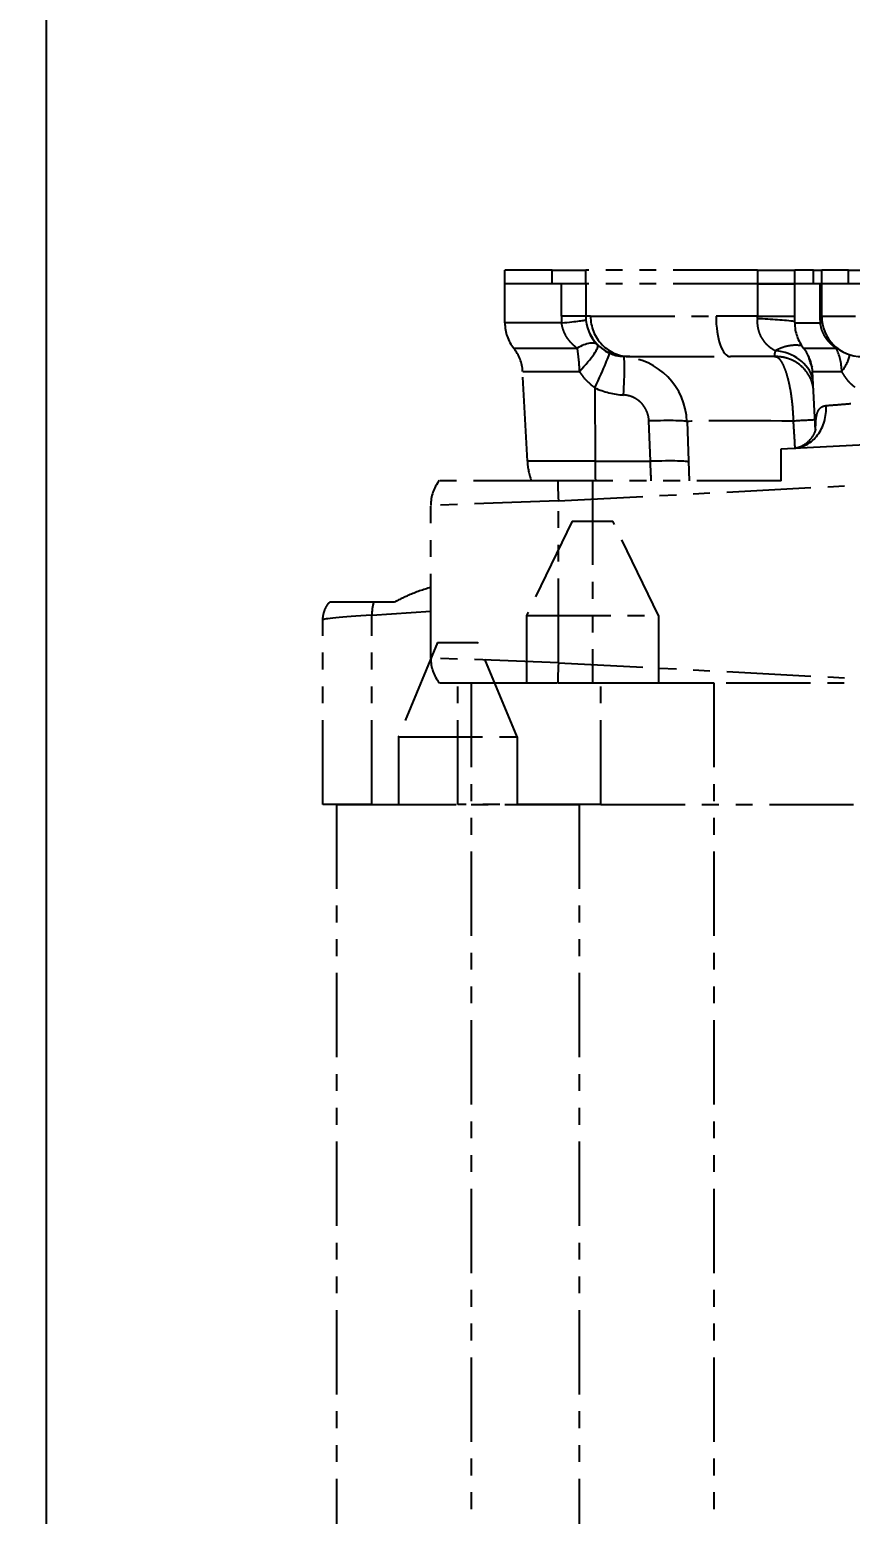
# Model space of a CAD drawing. Header units: inches. Extents: x 0 to 77285, y -118 to 40065.
# Drawn here: x 69984.2 to 70045.1, y 25452.6 to 25562.7 of the extents above; entities that cross this region are included whole.
import ezdxf

# ---------------------------------------------------------------- set-up
doc = ezdxf.new("R2010")
doc.units = ezdxf.units.IN
doc.header["$LTSCALE"] = 5
doc.header["$MEASUREMENT"] = 0
doc.linetypes.add('PHANTOM', pattern=[2.5, 1.25, -0.25, 0.25, -0.25, 0.25, -0.25])
doc.layers.add('66', color=6, linetype='PHANTOM')
doc.styles.add('SCI', font='')
doc.styles.get('SCI').set_extended_font_data('Gulim')
doc.dimstyles.new('SCH', dxfattribs={"dimtxt": 2.5, "dimasz": 2, "dimexe": 1.25, "dimexo": 0.625, "dimtad": 1, "dimdec": 8, "dimtxsty": 'SCI', "dimcen": 2.5, "dimclrd": 4, "dimclre": 4, "dimclrt": 7, "dimadec": 8, "dimazin": 2, "dimtfac": 1, "dimtdec": 8, "dimtmove": 0, "dimatfit": 3, "dimfxl": 1, "dimarcsym": 0})

# ---------------------------------------------------------------- blocks, each defined once
blk = doc.blocks.new('A$Cb1cd6385')
for p, q in [((-127, 71.5), (-127, 89.5)), ((-127, 89.5), (-35, 89.5)), ((-132, 85.4), (-139, 82)), ((-132, 85.4), (-127, 85.4)), ((-132, 75.6), (-132, 85.4)), ((-139, 79), (-139, 82)), ((-118, 61.5), (-118, 79.5)), ((-118, 79.5), (-30, 79.5)), ((-139, 79), (-132, 75.6)), ((-132, 75.6), (-127, 75.6)), ((-123, 74.9), (-130, 72)), ((-123, 74.9), (-118, 74.9)), ((-123, 66.1), (-123, 74.9)), ((-130, 69), (-130, 72)), ((-127, 71.5), (-35, 71.5)), ((-130, 69), (-123, 66.1)), ((-123, 66.1), (-118, 66.1)), ((-118, 61.5), (-35, 61.5))]:
    blk.add_line(p, q)
blk = doc.blocks.new('A$C4c8e5734')
for p, q in [((-229, 4.72), (-232.5, 4.72)), ((-232.5, 3.72), (-232.5, 4.72)), ((-229, 4.72), (-226.5, 4.72)), ((-229, 3.72), (-229, 4.72)), ((-213.77, 4.72), (-226.5, 4.72)), ((-226.5, 3.72), (-226.5, 4.72)), ((-213.77, 4.72), (-211, 4.72)), ((-213.77, 4.72), (-213.77, 3.72)), ((-209.6, 4.72), (-211, 4.72)), ((-211, 3.72), (-211, 4.72)), ((-209.6, 4.72), (-209, 4.72)), ((-209.6, 3.72), (-209.6, 4.72)), ((-207, 4.72), (-209, 4.72)), ((-209, 3.72), (-209, 4.72)), ((-207, 4.72), (-205, 4.72)), ((-207, 3.72), (-207, 4.72)), ((-229, 3.72), (-232.5, 3.72)), ((-232.5, 0.82), (-232.5, 3.72)), ((-229, 3.72), (-232.5, 3.72)), ((-226.5, 3.72), (-229, 3.72)), ((-228.3, 1.31), (-228.3, 3.72)), ((-213.77, 3.72), (-226.5, 3.72)), ((-226.5, 3.72), (-226.5, 1.32)), ((-213.77, 3.72), (-226.5, 3.72)), ((-213.77, 3.72), (-211, 3.72)), ((-213.77, 3.72), (-213.77, 1.32)), ((-211, 3.72), (-213.77, 3.72)), ((-209.6, 3.72), (-211, 3.72)), ((-211, 0.82), (-211, 3.72)), ((-209.6, 3.72), (-211, 3.72)), ((-209, 3.72), (-209.6, 3.72)), ((-209.13, 3.72), (-209.13, 1.32)), ((-207, 3.72), (-209, 3.72)), ((-209, 1.32), (-209, 3.72)), ((-207, 3.72), (-209, 3.72)), ((-205, 3.72), (-207, 3.72)), ((-226.5, 1.31), (-228.3, 1.31)), ((-226.5, 1.32), (-226.5, 1.31)), ((-226.15, 1.32), (-216.84, 1.32)), ((-213.77, 1.32), (-211, 1.32)), ((-209.13, 1.32), (-209, 1.32)), ((-209, 1.32), (-206.5, 1.32)), ((-228.29, 0.82), (-232.5, 0.82)), ((-211, 0.82), (-209.12, 0.82)), ((-231.84, -1.06), (-227.14, -1.06)), ((-210.34, -1.06), (-207.91, -1.06)), ((-223.22, -1.68), (-215.77, -1.68)), ((-231.18, -2.78), (-226.97, -2.78)), ((-230.83, -9.44), (-231.18, -2.78)), ((-209.68, -2.78), (-207.51, -2.78)), ((-209.45, -7.15), (-209.68, -2.78)), ((-225.82, -3.99), (-225.8, -9.44)), ((-221.71, -9.44), (-221.82, -6.45)), ((-218.99, -6.5), (-218.84, -10.88)), ((-212, -8.51), (-203.3, -8.06)), ((-212, -10.88), (-212, -8.51)), ((-225.8, -9.44), (-230.83, -9.44)), ((-225.8, -9.44), (-221.71, -9.44)), ((-228.58, -10.88), (-237.36, -10.88)), ((-212, -10.88), (-228.58, -10.88)), ((-226, -10.88), (-226, -25.88)), ((-228.52, -12.38), (-202.88, -11.03)), ((-228.52, -12.38), (-238, -12.72)), ((-238, -24.03), (-238, -12.72)), ((-228.52, -24.38), (-228.52, -12.38)), ((-242.23, -19.88), (-245.49, -19.88)), ((-242.36, -20.85), (-238, -20.55)), ((-242.36, -34.88), (-242.36, -20.85)), ((-240.68, -19.88), (-242.23, -19.88)), ((-246, -34.88), (-246, -21.21)), ((-228.52, -24.38), (-238, -24.03)), ((-228.52, -24.38), (-198.22, -25.97)), ((-237.36, -25.88), (-228.58, -25.88)), ((-236, -34.88), (-236, -25.88)), ((-228.58, -25.88), (-203, -25.88)), ((-225.38, -34.88), (-225.38, -25.88)), ((-242.36, -34.88), (-246, -34.88)), ((-242.36, -34.88), (-236, -34.88)), ((-225.38, -34.88), (-236, -34.88)), ((-225.38, -34.88), (-198.17, -34.88))]:
    blk.add_line(p, q)
for centre, radius, start, end in [((-223.5, 1.31), 3, 180, 266.5041), ((-206, 1.32), 3, 180, 270), ((-229.5, 0.82), 3, 180, 218.7994), ((-208, 0.82), 3, 180, 218.7994), ((-234.18, -2.94), 3, 3, 38.7994), ((-212.68, -2.94), 3, 3, 38.7994), ((-223.99, -6.68), 5, 2, 86.5041), ((-207.5, -1.3), 2.5, 187.272, 207.7276), ((-225.84, -9.18), 5, 183, 199.8769), ((-235, -12.72), 3, 142.0022, 180), ((-235, -24.03), 3, 180, 217.9978)]:
    blk.add_arc(centre, radius, start, end)
for centre, major_axis, ratio, start_param, end_param in [((-221.1, 1.31), (0, 7.85), 0.917264, 1.570848, 1.632664), ((-223.5, 1.32), (-3, 0), 0.999982, 0, 1.530228), ((-223.22, 1.32), (0, -3), 0.976609, 4.712356, 6.283153), ((-215.77, 1.32), (0, -3), 0.355982, 4.712389, 6.283185), ((-214.99, 1.31), (0.01, -1.65), 0.743841, 1.459525, 1.572033), ((-214.53, 0.82), (5, -0.19), 0.068072, 0.788609, 1.42107), ((-203.78, 1.32), (0, -7.85), 0.681461, 4.712403, 4.776146), ((-229.48, 0.82), (2.99, 0.24), 0.035059, 5.120343, 6.283185), ((-211.32, 0.82), (2.99, 0.19), 0.066449, 5.53108, 5.613331), ((-227.74, -2.94), (2.12, 2.12), 0.37066, 0.000026, 0.945252), ((-227.74, -2.94), (0, -3), 0.25825, 1.623158, 2.247969), ((-227.74, -2.94), (2.12, 2.12), 0.149088, 4.933483, 6.283151), ((-209.36, -2.94), (-1.91, -2.31), 0.044474, 3.773035, 3.802389), ((-209.36, -2.94), (0, -3), 0.617289, 1.623157, 2.247975), ((-225.99, -4.15), (1.25, 2.73), 0.030258, 4.783765, 6.283185), ((-223.87, -4.68), (0.18, 2.99), 0.053862, 4.768137, 6.283185), ((-212.56, -3.79), (2.96, -0.48), 0.849545, 0.373485, 1.663787), ((-212.42, -4.68), (0.85, 2.88), 0.978232, 0.000055, 0.279907), ((-212.42, -4.68), (0.85, 2.88), 0.978232, 0.000009, 0.000055), ((-209.36, -2.94), (2.31, 1.91), 0.409317, 5.245762, 5.890628), ((-223.34, 1.43), (5.88, -1.13), 0.997186, 4.473351, 4.841712), ((-211.21, -5.47), (0.16, -3), 0.844347, 0.000027, 1.578955), ((-221.99, -6.61), (3, 0.1), 0.0504, 0, 1.511895), ((-208.98, -6.68), (10.01, -0.17), 0.017391, 1.785893, 3.142503), ((-211.75, -6.59), (2.99, 0.21), 0.027333, 0.715574, 1.355545), ((3091.62, 201.55), (-1572.62, -2915.84), 0.998486, 5.269232, 5.269834), ((-211.21, -5.47), (0.16, -3), 0.844347, 0, 0.000027), ((-225.52, -9.18), (0, -5), 0.057154, 4.764749, 5.059306), ((-221.88, -9.6), (3, 0.1), 0.0504, 0, 1.511895), ((-221.9, -9.18), (-0.28, 5), 0.034186, 4.36356, 4.658117), ((-228.37, -12.38), (0.16, -3), 0.052264, 4.185554, 4.70965), ((-235, -20.88), (-11, -0.33), 0.030292, 5.444508, 6.282266), ((-241.02, -20.85), (0.14, -2), 0.668216, 4.15362, 4.665365), ((-228.37, -24.38), (-0.16, -3), 0.052264, 4.715128, 5.239224)]:
    blk.add_ellipse(centre, major_axis=major_axis, ratio=ratio, start_param=start_param, end_param=end_param)
for points in [[(-226.47, 1.32), (-226.49, 1.32), (-226.5, 1.32), (-226.5, 1.32)], [(-226.36, 1.32), (-226.41, 1.32), (-226.45, 1.32), (-226.47, 1.32)], [(-226.15, 1.32), (-226.24, 1.32), (-226.31, 1.32), (-226.36, 1.32)], [(-215.81, 1.32), (-216.15, 1.32), (-216.5, 1.32), (-216.84, 1.32)], [(-215.5, 1.32), (-215.61, 1.32), (-215.71, 1.32), (-215.81, 1.32)], [(-214.79, 1.32), (-215.03, 1.32), (-215.27, 1.32), (-215.5, 1.32)], [(-214.18, 1.32), (-214.38, 1.32), (-214.58, 1.32), (-214.79, 1.32)], [(-213.77, 1.32), (-213.9, 1.32), (-214.04, 1.32), (-214.18, 1.32)], [(-213.77, 1.13), (-213.78, 1.02), (-213.78, 0.9), (-213.78, 0.79)], [(-228.03, -0.02), (-228.08, 0.07), (-228.12, 0.16), (-228.15, 0.26)], [(-213.78, 0.79), (-213.77, 0.68), (-213.76, 0.57), (-213.74, 0.46)], [(-213.74, 0.46), (-213.72, 0.35), (-213.69, 0.25), (-213.66, 0.14)], [(-213.66, 0.14), (-213.62, 0.03), (-213.58, -0.07), (-213.53, -0.18)], [(-209.12, 0.82), (-209.11, 0.71), (-209.09, 0.59), (-209.06, 0.48)], [(-209.06, 0.48), (-209.04, 0.36), (-209, 0.25), (-208.95, 0.14)], [(-208.95, 0.14), (-208.9, 0.03), (-208.85, -0.08), (-208.78, -0.19)], [(-227.44, -0.81), (-227.53, -0.72), (-227.61, -0.64), (-227.68, -0.55)], [(-227.14, -1.06), (-227.25, -0.98), (-227.35, -0.89), (-227.44, -0.81)], [(-213.53, -0.18), (-213.47, -0.28), (-213.41, -0.38), (-213.34, -0.48)], [(-213.34, -0.48), (-213.27, -0.58), (-213.19, -0.67), (-213.1, -0.76)], [(-213.1, -0.76), (-213.01, -0.85), (-212.91, -0.94), (-212.8, -1.02)], [(-212.8, -1.02), (-212.79, -1.03), (-212.78, -1.03), (-212.76, -1.04)], [(-212.76, -1.04), (-212.66, -1.11), (-212.55, -1.18), (-212.43, -1.24)], [(-211.9, -1.01), (-211.99, -1.04), (-212.07, -1.07), (-212.16, -1.11)], [(-211.41, -0.88), (-211.56, -0.91), (-211.73, -0.95), (-211.9, -1.01)], [(-210.96, -0.84), (-211.1, -0.84), (-211.25, -0.86), (-211.41, -0.88)], [(-210.93, -0.84), (-210.94, -0.84), (-210.95, -0.84), (-210.96, -0.84)], [(-210.56, -0.86), (-210.67, -0.85), (-210.8, -0.84), (-210.93, -0.84)], [(-210.47, -0.88), (-210.5, -0.87), (-210.53, -0.87), (-210.56, -0.86)], [(-208.26, -0.8), (-208.15, -0.89), (-208.04, -0.98), (-207.91, -1.06)], [(-212.48, -1.39), (-212.49, -1.44), (-212.5, -1.47), (-212.5, -1.51)], [(-212.5, -1.51), (-212.5, -1.54), (-212.5, -1.57), (-212.49, -1.59)], [(-212.43, -1.24), (-212.45, -1.3), (-212.47, -1.35), (-212.48, -1.39)], [(-212.16, -1.11), (-212.25, -1.15), (-212.34, -1.19), (-212.43, -1.24)], [(-212.38, -1.69), (-212.32, -1.7), (-212.27, -1.73), (-212.22, -1.78)], [(-212.22, -1.78), (-212.16, -1.83), (-212.1, -1.89), (-212.05, -1.98)], [(-212.05, -1.98), (-211.99, -2.06), (-211.94, -2.16), (-211.88, -2.27)], [(-211.88, -2.27), (-211.82, -2.39), (-211.77, -2.52), (-211.72, -2.66)], [(-211.72, -2.66), (-211.67, -2.8), (-211.61, -2.96), (-211.57, -3.13)], [(-207.27, -3.17), (-207.35, -3.05), (-207.43, -2.92), (-207.51, -2.78)], [(-207.03, -3.49), (-207.11, -3.39), (-207.19, -3.29), (-207.27, -3.17)], [(-225.82, -3.99), (-225.95, -3.9), (-226.08, -3.8), (-226.21, -3.68)], [(-221.82, -6.45), (-221.82, -6.35), (-221.84, -6.15), (-221.92, -5.87), (-222.03, -5.6), (-222.19, -5.35), (-222.37, -5.12), (-222.59, -4.93), (-222.84, -4.77), (-223.11, -4.64), (-223.4, -4.56), (-223.59, -4.53), (-223.69, -4.52)], [(-211.22, -4.96), (-211.19, -5.19), (-211.17, -5.44), (-211.15, -5.69)], [(-209.25, -5.68), (-209.21, -5.61), (-209.16, -5.55), (-209.11, -5.5)], [(-208.68, -5.31), (-208.56, -5.3), (-208.43, -5.29), (-208.3, -5.28)], [(-207.37, -5.21), (-207.2, -5.19), (-207.02, -5.18), (-206.83, -5.16)], [(-211.15, -5.69), (-211.13, -5.95), (-211.12, -6.21), (-211.11, -6.47)]]:
    blk.add_open_spline(points, degree=3)
for points, knots in [([(-228.15, 0.26), (-228.19, 0.35), (-228.21, 0.44), (-228.24, 0.54), (-228.26, 0.63), (-228.28, 0.73), (-228.29, 0.82)], [0.7142857, 0.7142857, 0.7142857, 0.7142857, 0.8571429, 0.8571429, 0.8571429, 1, 1, 1, 1]), ([(-227.68, -0.55), (-227.76, -0.46), (-227.82, -0.37), (-227.88, -0.29), (-227.94, -0.2), (-227.99, -0.11), (-228.03, -0.02)], [0.2857143, 0.2857143, 0.2857143, 0.2857143, 0.4285714, 0.4285714, 0.4285714, 0.5714286, 0.5714286, 0.5714286, 0.5714286]), ([(-208.78, -0.19), (-208.71, -0.3), (-208.64, -0.4), (-208.55, -0.5), (-208.46, -0.61), (-208.37, -0.7), (-208.26, -0.8)], [0.5, 0.5, 0.5, 0.5, 0.6666667, 0.6666667, 0.6666667, 0.8333333, 0.8333333, 0.8333333, 0.8333333]), ([(-223.62, -1.68), (-223.64, -1.68), (-223.66, -1.68), (-223.68, -1.69), (-223.68, -1.69), (-223.68, -1.69)], [0, 0, 0, 0, 0.3333333, 0.6666667, 0.9999997, 0.9999997, 0.9999997, 0.9999997]), ([(-223.22, -1.68), (-223.3, -1.68), (-223.44, -1.68), (-223.57, -1.68), (-223.61, -1.68), (-223.62, -1.68)], [0.0000009, 0.0000009, 0.0000009, 0.0000009, 0.3333333, 0.6666667, 0.9999998, 0.9999998, 0.9999998, 0.9999998]), ([(-212.38, -1.69), (-212.66, -1.68), (-213.24, -1.68), (-214.08, -1.68), (-214.93, -1.68), (-215.49, -1.68), (-215.77, -1.68)], [0, 0, 0, 0, 0.25, 0.5, 0.75, 0.9999991, 0.9999991, 0.9999991, 0.9999991]), ([(-212.49, -1.59), (-212.49, -1.62), (-212.47, -1.64), (-212.45, -1.65), (-212.43, -1.67), (-212.41, -1.68), (-212.38, -1.69)], [0.6, 0.6, 0.6, 0.6, 0.8, 0.8, 0.8, 1, 1, 1, 1]), ([(-209.61, -4.17), (-209.61, -4.1), (-209.62, -4.01), (-209.66, -3.8), (-209.69, -3.67), (-209.79, -3.38), (-209.87, -3.2), (-210.11, -2.81), (-210.28, -2.6), (-210.7, -2.21), (-210.96, -2.04), (-211.35, -1.88), (-211.46, -1.84), (-211.57, -1.8)], [0, 0, 0, 0, 0.0421743, 0.0421743, 0.0889168, 0.0889168, 0.1537493, 0.1537493, 0.2389198, 0.2389198, 0.3359547, 0.3359547, 0.3727214, 0.3727214, 0.3727214, 0.3727214]), ([(-226.21, -3.68), (-226.33, -3.57), (-226.46, -3.44), (-226.59, -3.29), (-226.71, -3.14), (-226.84, -2.97), (-226.97, -2.78)], [0.3333333, 0.3333333, 0.3333333, 0.3333333, 0.6666667, 0.6666667, 0.6666667, 1, 1, 1, 1]), ([(-211.57, -3.13), (-211.52, -3.3), (-211.47, -3.49), (-211.43, -3.68), (-211.39, -3.87), (-211.35, -4.07), (-211.31, -4.28), (-211.28, -4.5), (-211.25, -4.72), (-211.22, -4.96)], [0.5, 0.5, 0.5, 0.5, 0.6, 0.6, 0.6, 0.7, 0.7, 0.7, 0.8, 0.8, 0.8, 0.8]), ([(-206.52, -3.97), (-206.61, -3.91), (-206.7, -3.83), (-206.78, -3.75), (-206.87, -3.67), (-206.95, -3.58), (-207.03, -3.49)], [0.6363636, 0.6363636, 0.6363636, 0.6363636, 0.7272727, 0.7272727, 0.7272727, 0.8181818, 0.8181818, 0.8181818, 0.8181818]), ([(-209.11, -5.5), (-209.06, -5.44), (-208.99, -5.4), (-208.92, -5.37), (-208.85, -5.34), (-208.77, -5.32), (-208.68, -5.31)], [0.8, 0.8, 0.8, 0.8, 0.9, 0.9, 0.9, 1, 1, 1, 1]), ([(-208.3, -5.28), (-208.16, -5.27), (-208.02, -5.26), (-207.86, -5.25), (-207.71, -5.23), (-207.54, -5.22), (-207.37, -5.21)], [0.125, 0.125, 0.125, 0.125, 0.25, 0.25, 0.25, 0.375, 0.375, 0.375, 0.375]), ([(-209.45, -7.13), (-209.45, -6.97), (-209.45, -6.82), (-209.44, -6.69), (-209.44, -6.53), (-209.43, -6.4), (-209.41, -6.27), (-209.4, -6.15), (-209.37, -6.04), (-209.35, -5.94), (-209.32, -5.84), (-209.29, -5.76), (-209.25, -5.68)], [0.3124553, 0.3124553, 0.3124553, 0.3124553, 0.4, 0.4, 0.4, 0.5, 0.5, 0.5, 0.6, 0.6, 0.6, 0.7, 0.7, 0.7, 0.7]), ([(-211.05, -8.46), (-211.02, -8.46), (-210.96, -8.46), (-210.79, -8.42), (-210.69, -8.39), (-210.43, -8.29), (-210.28, -8.2), (-209.93, -7.94), (-209.75, -7.74), (-209.57, -7.45), (-209.53, -7.36), (-209.47, -7.21), (-209.45, -7.16), (-209.44, -7.1), (-209.43, -7.08), (-209.43, -7.06), (-209.43, -7.06), (-209.43, -7.06)], [0, 0, 0, 0, 0.0510612, 0.0510612, 0.1052169, 0.1052169, 0.1804482, 0.1804482, 0.2856755, 0.2856755, 0.3377646, 0.3377646, 0.3761147, 0.3761147, 0.4034245, 0.4034245, 0.4189634, 0.4189634, 0.4189634, 0.4189634]), ([(-238, -18.8), (-238.56, -18.95), (-239.1, -19.15), (-239.99, -19.53), (-240.34, -19.7), (-240.68, -19.88)], [-0.518621, -0.518621, -0.518621, -0.518621, -0.3450233, -0.3450233, -0.2222562, -0.2222562, -0.2222562, -0.2222562]), ([(-246, -21.21), (-246, -20.99), (-245.96, -20.77), (-245.82, -20.36), (-245.72, -20.16), (-245.56, -19.95), (-245.53, -19.92), (-245.49, -19.88)], [0, 0, 0, 0, 0.0670114, 0.0670114, 0.1326886, 0.1326886, 0.148767, 0.148767, 0.148767, 0.148767])]:
    blk.add_open_spline(points, degree=3, knots=knots)
blk = doc.blocks.new('A$Cf772756f')
at = {"layer": '66'}
blk.add_blockref('A$C4c8e5734', (124, 152.88), dxfattribs=at)
at = {"layer": '66', "rotation": 270}
blk.add_blockref('A$Cb1cd6385', (-182.5, 0), dxfattribs=at)
blk = doc.blocks.new('*D740')
at = {"color": 4, "lineweight": -2, "transparency": 16777216}
for p, q in [((69985.49, 25381.36), (69985.49, 25591.46)), ((70270.49, 25381.36), (70270.49, 25591.46)), ((69995.49, 25585.21), (70260.49, 25585.21))]:
    blk.add_line(p, q, dxfattribs=at)
at = {"color": 4, "transparency": 16777216}
for points in [[(69995.49, 25586.88), (69995.49, 25583.54), (69985.49, 25585.21)], [(70260.49, 25586.88), (70260.49, 25583.54), (70270.49, 25585.21)]]:
    blk.add_solid(points, dxfattribs=at)
at = {"layer": 'Defpoints', "color": 0, "transparency": 16777216}
for p in [(70270.49, 25585.21), (69985.49, 25378.23, 0), (70270.49, 25378.23, 0)]:
    blk.add_point(p, dxfattribs=at)
at = {"color": 7, "transparency": 16777216, "insert": (70127.99, 25594.74), "char_height": 12.5, "attachment_point": 5, "style": 'SCI'}
blk.add_mtext('285', dxfattribs=at)
blk = doc.blocks.new('*D741')
at = {"color": 4, "lineweight": -2, "transparency": 16777216}
for p, q in [((69945.49, 25410.36), (69945.49, 25621.38)), ((70310.49, 25410.36), (70310.49, 25621.38)), ((69955.49, 25615.13), (70300.49, 25615.13))]:
    blk.add_line(p, q, dxfattribs=at)
at = {"color": 4, "transparency": 16777216}
for points in [[(69955.49, 25616.8), (69955.49, 25613.47), (69945.49, 25615.13)], [(70300.49, 25616.8), (70300.49, 25613.47), (70310.49, 25615.13)]]:
    blk.add_solid(points, dxfattribs=at)
at = {"layer": 'Defpoints', "color": 0, "transparency": 16777216}
for p in [(70310.49, 25615.13), (69945.49, 25407.23, 0), (70310.49, 25407.23, 0)]:
    blk.add_point(p, dxfattribs=at)
at = {"color": 7, "transparency": 16777216, "insert": (70127.99, 25624.67), "char_height": 12.5, "attachment_point": 5, "style": 'SCI'}
blk.add_mtext('365', dxfattribs=at)
blk = doc.blocks.new('*D742')
at = {"color": 4, "lineweight": -2, "transparency": 16777216}
for p, q in [((69937.99, 25395.36), (69937.99, 25694.69)), ((70317.99, 25395.36), (70317.99, 25694.69)), ((69947.99, 25688.44), (70307.99, 25688.44))]:
    blk.add_line(p, q, dxfattribs=at)
at = {"color": 4, "transparency": 16777216}
for points in [[(69947.99, 25690.11), (69947.99, 25686.77), (69937.99, 25688.44)], [(70307.99, 25690.11), (70307.99, 25686.77), (70317.99, 25688.44)]]:
    blk.add_solid(points, dxfattribs=at)
at = {"layer": 'Defpoints', "color": 0, "transparency": 16777216}
for p in [(70317.99, 25688.44), (69937.99, 25392.23, 0), (70317.99, 25392.23, 0)]:
    blk.add_point(p, dxfattribs=at)
at = {"color": 7, "transparency": 16777216, "insert": (70127.99, 25697.97), "char_height": 12.5, "attachment_point": 5, "style": 'SCI'}
blk.add_mtext('380', dxfattribs=at)
blk = doc.blocks.new('*D1823')
at = {"color": 4, "lineweight": -2, "transparency": 16777216}
for p, q in [((69944.49, 25392.11), (69944.49, 25658.62)), ((70311.49, 25392.11), (70311.49, 25658.62)), ((69954.49, 25652.37), (70301.49, 25652.37))]:
    blk.add_line(p, q, dxfattribs=at)
at = {"color": 4, "transparency": 16777216}
for points in [[(69954.49, 25654.04), (69954.49, 25650.7), (69944.49, 25652.37)], [(70301.49, 25654.04), (70301.49, 25650.7), (70311.49, 25652.37)]]:
    blk.add_solid(points, dxfattribs=at)
at = {"layer": 'Defpoints', "color": 0, "transparency": 16777216}
for p in [(70311.49, 25652.37), (69944.49, 25388.98, 0), (70311.49, 25388.98, 0)]:
    blk.add_point(p, dxfattribs=at)
at = {"color": 7, "transparency": 16777216, "insert": (70127.99, 25661.91), "char_height": 12.5, "attachment_point": 5, "style": 'SCI'}
blk.add_mtext('367', dxfattribs=at)

msp = doc.modelspace()

# ---------------------------------------------------------------- block references
at = {"layer": '66'}
msp.add_blockref('A$Cf772756f', (70127.99460165, 25387.23021317, 0), dxfattribs=at)

# ---------------------------------------------------------------- dimensions: what is measured, and where the dimension line sits
for base, p1, p2, picture, middle in [((70317.9946016469, 25688.4392711657), (69937.9946016469, 25392.2302131725, -0.0000000047), (70317.9946016469, 25392.2302131725, -0.0000000047), '*D742', (70127.9946016469, 25697.9723936691)), ((70311.4946016469, 25652.3691486604), (69944.4946016469, 25388.9802131725, -0.0000000047), (70311.4946016469, 25388.9802131725, -0.0000000047), '*D1823', (70127.9946016469, 25661.9105934008)), ((70310.4946016468, 25615.1318823401), (69945.4946016468, 25407.2302131725, -0.0000000047), (70310.4946016468, 25407.2302131725, -0.0000000047), '*D741', (70127.9946016468, 25624.6650048434)), ((70270.4946016468, 25585.2098650904), (69985.4946016469, 25378.2302131725, -0.0000000047), (70270.4946016468, 25378.2302131725, -0.0000000047), '*D740', (70127.9946016469, 25594.7429875938))]:
    dim = msp.add_linear_dim(base=base, p1=p1, p2=p2, dimstyle='SCH', override={"dimscale": 5, "dimcen": 1})
    dim.commit()
    dim.dimension.update_dxf_attribs({"geometry": picture, "text_midpoint": middle})

doc.saveas('drawing.dxf')
